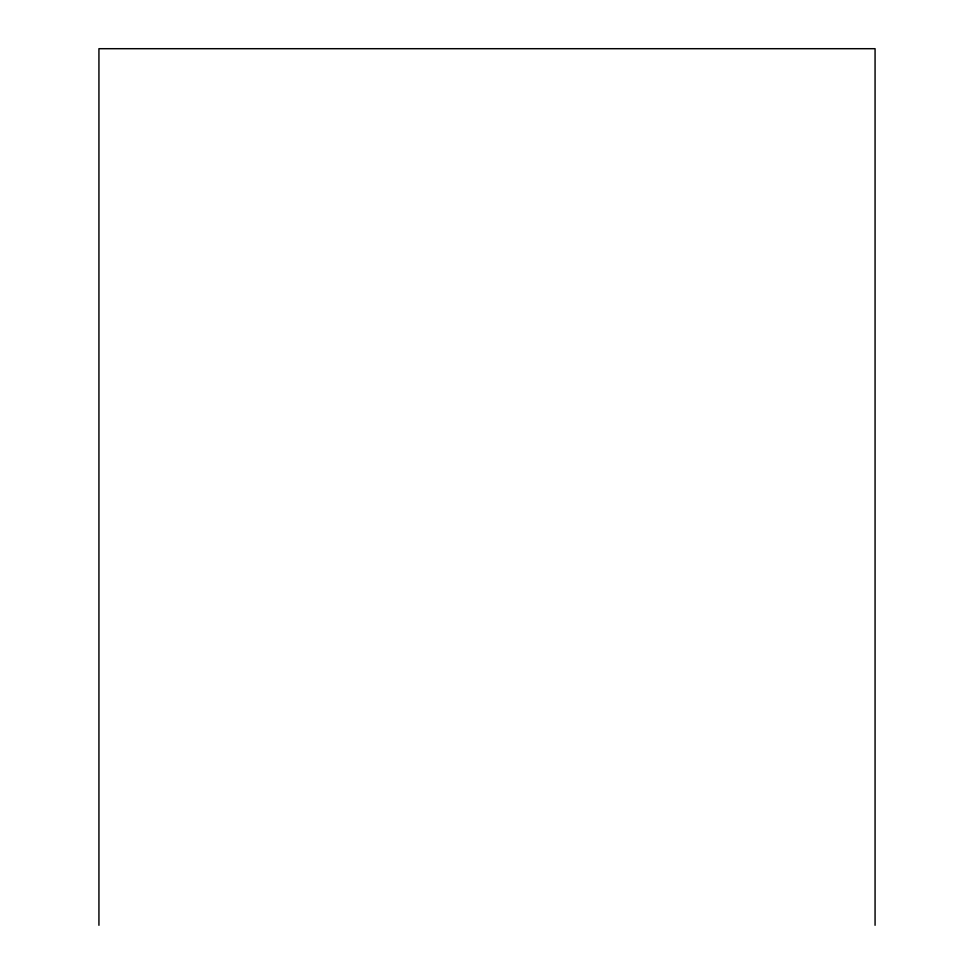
<?xml version="1.0" encoding="UTF-8"?>
<svg xmlns="http://www.w3.org/2000/svg" width="974" height="974" viewBox="0 0 974 974"><rect width="100%" height="100%" fill="white"/><g stroke="black" fill="none" stroke-linecap="round" stroke-linejoin="round"><path stroke-width="1.46" d="M875.066 925.3L875.066 48.7L98.934 48.7L98.934 925.3"/></g></svg>
